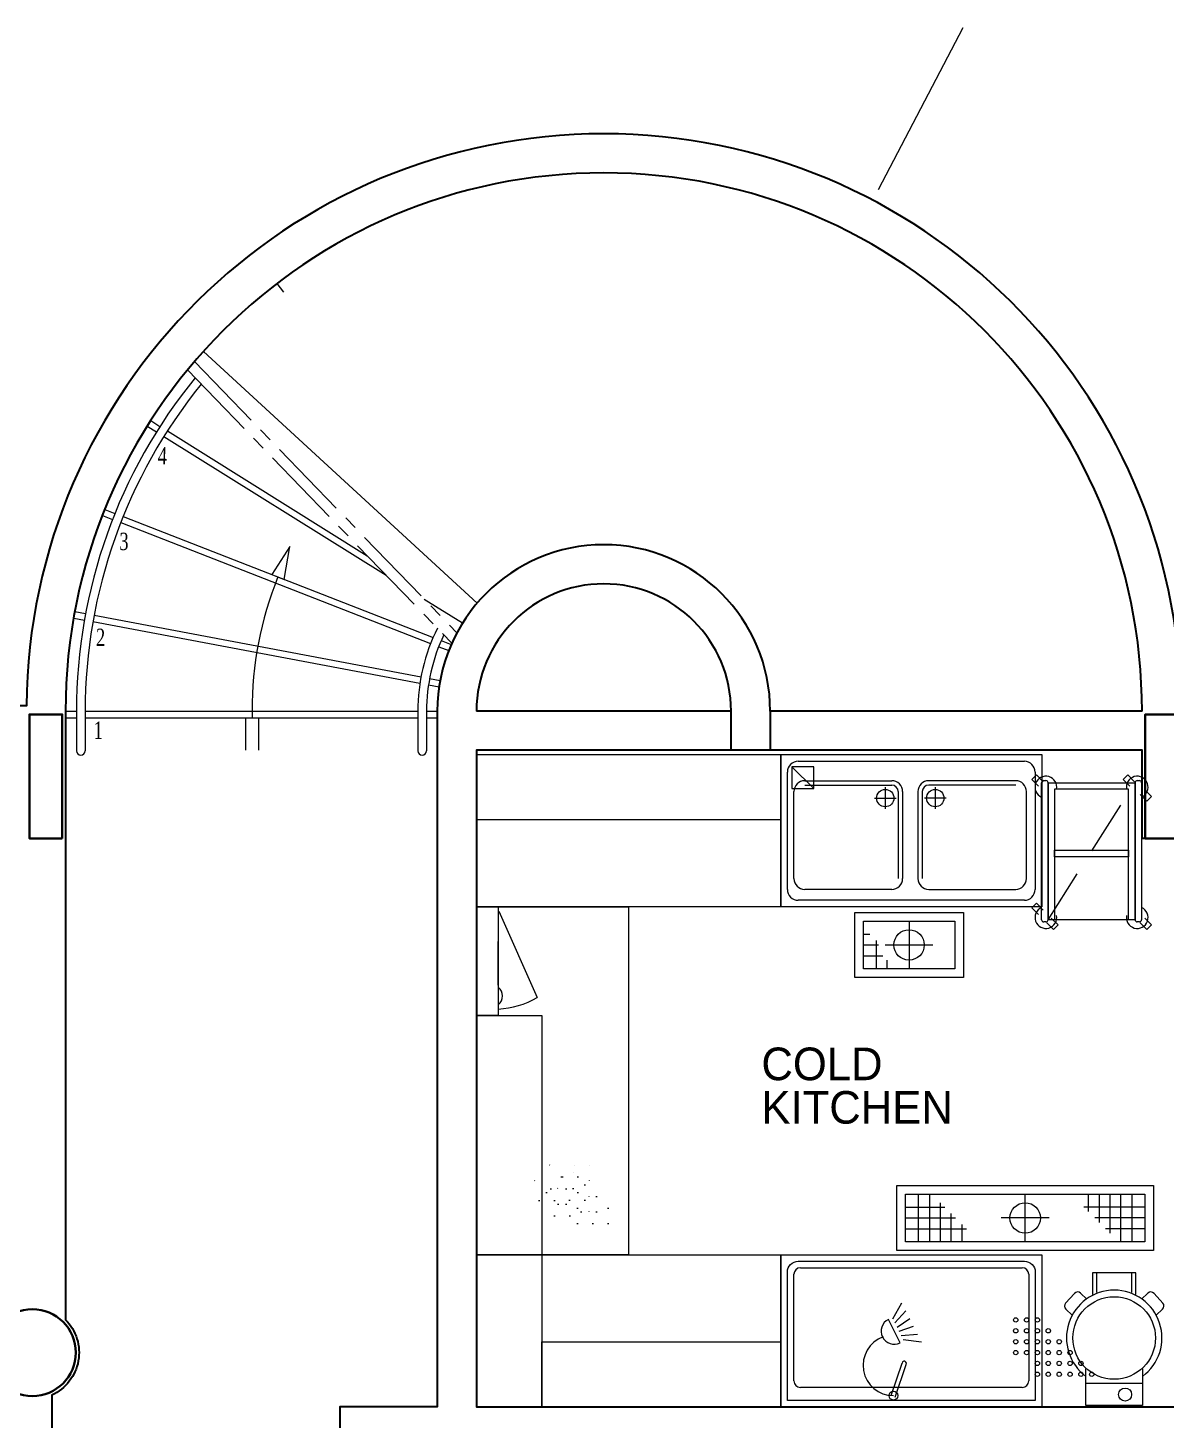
# Model space of a CAD drawing. Header units: centimetres. Extents: x 118932 to 154602, y -32682 to -23521.
# Drawn here: x 123702 to 124226, y -28352 to -27712 of the extents above; entities that cross this region are included whole.
import ezdxf

# ---------------------------------------------------------------- set-up
doc = ezdxf.new("R2010")
doc.units = ezdxf.units.CM
doc.header["$LTSCALE"] = 50
doc.header["$MEASUREMENT"] = 0
for name, pattern in [('CENTER2', [1.125, 0.75, -0.125, 0.125, -0.125]), ('DASHED', [0.75, 0.5, -0.25]), ('DASHED2', [9.525, 6.35, -3.175]), ('DOT', [0.25, 0, -0.25]), ('HIDDEN', [0.375, 0.25, -0.125])]:
    doc.linetypes.add(name, pattern=pattern)
for name, color, linetype, lineweight, true_color in [('GEN_00_BL_Yazı', 7, 'Continuous', 0, 0x4f5250), ('GEN_01_TA_Kolon', 7, 'Continuous', 35, 0xd05d28), ('GEN_01_TA_Merdiven', 7, 'Continuous', 13, 0x816183), ('GEN_02_TF_Islak Hacim', 7, 'Continuous', 5, 0x007cb0), ('GEN_06_GR_İnce', 7, 'Continuous', 13, 0xb0b0a9), ('KALACAK DUVARLAR', 7, 'Continuous', 30, 0x005387)]:
    doc.layers.add(name, color=color, linetype=linetype, lineweight=lineweight, true_color=true_color)
doc.layers.add('YAZI_BLM_1', color=7, linetype='Continuous')
doc.styles.add('Arial_6', font='arial.ttf', dxfattribs={"height": 59.5325})
doc.styles.add('BLM_YAZI', font='', dxfattribs={"width": 0.8})
doc.styles.add('Times', font='times.ttf', dxfattribs={"width": 0.7})
doc.styles.get('BLM_YAZI').set_extended_font_data('Stylus BT')

# ---------------------------------------------------------------- blocks, each defined once
blk = doc.blocks.new('LEVEL -1_A BLOK_KOLON')
at = {"layer": 'GEN_01_TA_Kolon'}
for points in [[(49585.14, 4357), (49570.01, 4357), (49570.01, 4414), (49585.14, 4414)], [(50083.24, 4357), (50098.37, 4357), (50098.37, 4414), (50083.24, 4414)]]:
    blk.add_lwpolyline(points, close=True, dxfattribs=at)
blk.add_circle((49571.37, 4120.48), 20, dxfattribs=at)
blk = doc.blocks.new('LEVEL -1_A BLOK_GÖRÜNÜŞ')
at = {"layer": 'GEN_01_TA_Merdiven'}
for p, q in [((49683.87, -5487.85), (49686.85, -5491.86)), ((49650.06, -5519.03), (49775.9, -5634.87)), ((49625.85, -5550.88), (49630.09, -5553.52)), ((49624.25, -5553.41), (49628.49, -5556.06)), ((49631.88, -5558.18), (49734.06, -5621.96)), ((49633.48, -5555.64), (49725.41, -5613.03)), ((49603.63, -5594.51), (49608.28, -5596.33)), ((49604.73, -5591.72), (49609.39, -5593.54)), ((49613.12, -5594.99), (49755.68, -5650.62)), ((49612.01, -5597.78), (49754.54, -5653.4)), ((49751.64, -5632.93), (49769.27, -5643.94)), ((49590.96, -5638.71), (49595.88, -5639.64)), ((49599.81, -5640.38), (49750.17, -5668.67)), ((49590.42, -5641.66), (49595.34, -5642.59)), ((49599.27, -5643.33), (49749.66, -5671.63)), ((49759.41, -5652.08), (49764.03, -5653.88)), ((49758.27, -5654.85), (49762.88, -5656.65)), ((49753.6, -5672.37), (49758.52, -5673.3)), ((49754.1, -5669.41), (49759.01, -5670.34)), ((49586.69, -5684.5), (49591.69, -5684.5)), ((49591.69, -5684.5), (49591.69, -5702.7)), ((49595.69, -5684.5), (49748.69, -5684.5)), ((49595.69, -5684.5), (49595.69, -5702.7)), ((49672.46, -5684.5), (49672.46, -5687.5)), ((49748.69, -5684.5), (49748.69, -5702.7)), ((49752.69, -5684.5), (49757.64, -5684.5)), ((49752.69, -5684.5), (49752.69, -5702.7)), ((49586.71, -5687.5), (49591.71, -5687.5)), ((49595.71, -5687.5), (49748.69, -5687.5)), ((49669.46, -5687.5), (49669.46, -5702.5)), ((49675.46, -5687.5), (49675.46, -5702.5)), ((49752.69, -5687.5), (49757.64, -5687.5))]:
    blk.add_line(p, q, dxfattribs=at)
at = {"layer": 'GEN_01_TA_Merdiven', "linetype": 'CENTER2'}
for p, q in [((49645.95, -5523.73), (49766.66, -5648.45)), ((49642.72, -5527.58), (49764.32, -5653.22))]:
    blk.add_line(p, q, dxfattribs=at)
at = {"layer": 'GEN_01_TA_Merdiven'}
blk.add_lwpolyline([(49681.56, -5621.7), (49687.15, -5623.88), (49689.8, -5608.82)], close=True, dxfattribs=at)
for centre, radius, start, end in [((49834.24, -5684.5), 242.55, 140.81041, 180), ((49834.24, -5684.5), 238.55, 140.92409, 180), ((49832.45, -5683.28), 159.97, 157.78331, 180.43671), ((49834.24, -5684.5), 85.55, 153.52096, 180), ((49834.24, -5684.5), 81.55, 154.51694, 180), ((49593.69, -5702.7), 2, 180, 0), ((49750.69, -5702.7), 2, 180, 0)]:
    blk.add_arc(centre, radius, start, end, dxfattribs=at)
at = {"layer": 'GEN_01_TA_Merdiven', "style": 'Times', "width": 0.7}
for s, p in [('4', (49629.03, -5570.99)), ('3', (49611.34, -5610.38))]:
    blk.add_text(s, height=8, rotation=358.81897, dxfattribs=at).set_placement(p)
for s, p in [('2', (49600.66, -5654.56)), ('1', (49599.56, -5697.26))]:
    blk.add_text(s, height=8, dxfattribs=at).set_placement(p)
blk = doc.blocks.new('LEVEL -1_A BLOK_DUVAR')
at = {"layer": 'KALACAK DUVARLAR'}
for points in [[(51886.92, 9049.19), (51904.2, 9064.38, 0.012461), (51864.97, 9106.82, 0.48257), (51841.17, 9130.63, 0.091169), (51492.42, 9363.65, 0.48257), (51461.32, 9376.53, 0.094285), (51035.62, 9458.48), (51035.62, 9468), (50099.73, 9468, 0.990629), (49568.65, 9468), (47653.25, 9468)], [(50081.74, 9465.5, 1), (49586.64, 9465.5), (49586.64, 9185.62, -0.520619), (49580.37, 9150.95), (49580.37, 8861.48), (49585.37, 8861.48), (49585.37, 8843.48), (49580.37, 8843.48), (49580.37, 8429.18)], [(49910.74, 9465.5, 1), (49757.64, 9465.5), (49757.64, 9145.49), (49712.87, 9145.49), (49712.87, 8861.48), (49685.37, 8861.48), (49685.37, 8843.48), (49730.87, 8843.48)]]:
    blk.add_lwpolyline(points, format="xyb", dxfattribs=at)
for points in [[(49892.74, 9447.5), (49892.74, 9465.5), (49775.64, 9465.5)], [(50081.74, 9465.5), (49910.74, 9465.5), (49910.74, 9447.5)], [(50098.37, 9407), (50081.74, 9407), (50081.74, 9447.5), (49775.64, 9447.5), (49775.64, 9145.49), (50161.17, 9145.49)]]:
    blk.add_lwpolyline(points, dxfattribs=at)
blk.add_arc((49834.19, 9465.5), 58.55, 0, 180, dxfattribs=at)
blk = doc.blocks.new('cold kıtchen')
at = {"layer": 'GEN_02_TF_Islak Hacim'}
for p, q in [((-313.61, 150.46), (-173.61, 150.46)), ((-313.61, 80.46), (-313.61, 150.46)), ((-313.61, 150.46), (-173.61, 150.46)), ((-313.61, 120.46), (-313.61, 150.46)), ((-173.61, 150.46), (-53.61, 150.46)), ((-173.61, 80.46), (-173.61, 150.46)), ((-173.61, 150.46), (-173.61, 80.46)), ((-173.61, 150.46), (-173.61, 120.46)), ((-53.61, 150.46), (-53.61, 80.46)), ((-53.72, 74.52), (-53.72, 137.52)), ((-52.72, 138.52), (-51.72, 138.52)), ((-50.72, 137.52), (-50.72, 74.52)), ((-13.72, 134.52), (-47.72, 134.52)), ((-47.72, 134.52), (-47.72, 74.52)), ((-13.72, 74.52), (-13.72, 134.52)), ((-10.72, 74.52), (-10.72, 137.52)), ((-9.72, 138.52), (-8.72, 138.52)), ((-7.72, 137.52), (-7.72, 74.52)), ((-173.61, 120.46), (-313.61, 120.46)), ((-47.72, 106.52), (-13.72, 106.52)), ((-47.72, 103.52), (-47.72, 106.52)), ((-13.72, 103.52), (-47.72, 103.52)), ((-13.72, 106.52), (-13.72, 103.52)), ((-313.61, -79.54), (-313.61, 80.46)), ((-313.61, 80.46), (-243.61, 80.46)), ((-313.61, 30.46), (-313.61, 80.46)), ((-313.61, 80.46), (-303.61, 80.46)), ((-173.61, 80.46), (-313.61, 80.46)), ((-303.61, 80.46), (-303.61, 30.46)), ((-303.34, 78.4), (-285.67, 38.81)), ((-243.61, 80.46), (-243.61, -79.54)), ((-53.61, 80.46), (-173.61, 80.46)), ((-139.65, 77.93), (-89.65, 77.93)), ((-139.65, 47.93), (-139.65, 77.93)), ((-89.65, 77.93), (-89.65, 47.93)), ((-135.65, 73.93), (-93.65, 73.93)), ((-135.65, 51.93), (-135.65, 73.93)), ((-93.65, 73.93), (-93.65, 51.93)), ((-51.72, 73.52), (-52.72, 73.52)), ((-8.72, 73.52), (-9.72, 73.52)), ((-135.65, 67.93), (-132.65, 67.93)), ((-129.65, 51.93), (-129.65, 64.93)), ((-135.65, 62.93), (-128.65, 62.93)), ((-135.65, 57.93), (-126.65, 57.93)), ((-93.65, 51.93), (-135.65, 51.93)), ((-124.65, 51.93), (-124.65, 55.93)), ((-89.65, 47.93), (-139.65, 47.93)), ((-313.61, -149.54), (-313.61, 30.46)), ((-313.61, 30.46), (-283.61, 30.46)), ((-313.61, -149.54), (-313.61, 30.46)), ((-313.61, 30.46), (-283.61, 30.46)), ((-303.61, 30.46), (-313.61, 30.46)), ((-313.61, 30.46), (-313.61, 30.46)), ((-303.61, 30.46), (-303.61, 30.46)), ((-283.61, 30.46), (-283.61, -149.54)), ((-283.61, 30.46), (-283.61, -149.54)), ((-120.24, -77.65), (-120.24, -47.65)), ((-120.24, -47.65), (-2.24, -47.65)), ((-2.24, -47.65), (-2.24, -77.65)), ((-116.24, -73.65), (-116.24, -51.65)), ((-116.24, -51.65), (-6.24, -51.65)), ((-110.24, -73.65), (-110.24, -51.65)), ((-105.24, -51.65), (-105.24, -73.65)), ((-100.24, -73.65), (-100.24, -55.65)), ((-32.24, -51.65), (-32.24, -59.65)), ((-27.24, -51.65), (-27.24, -64.65)), ((-22.24, -51.65), (-22.24, -69.65)), ((-17.24, -73.65), (-17.24, -51.65)), ((-12.24, -51.65), (-12.24, -73.65)), ((-6.24, -51.65), (-6.24, -73.65)), ((-116.24, -57.65), (-98.24, -57.65)), ((-116.24, -62.65), (-93.24, -62.65)), ((-95.24, -73.65), (-95.24, -60.65)), ((-6.24, -57.65), (-34.24, -57.65)), ((-6.24, -62.65), (-29.24, -62.65)), ((-116.24, -67.65), (-88.24, -67.65)), ((-90.24, -73.65), (-90.24, -65.65)), ((-6.24, -67.65), (-24.24, -67.65)), ((-6.24, -73.65), (-116.24, -73.65)), ((-243.61, -79.54), (-313.61, -79.54)), ((-313.61, -149.54), (-313.61, -79.54)), ((-313.61, -79.54), (-173.61, -79.54)), ((-173.61, -79.54), (-173.61, -149.54)), ((-2.24, -77.65), (-120.24, -77.65)), ((-167.61, -137.54), (-167.61, -88.54)), ((-164.61, -85.54), (-62.61, -85.54)), ((-59.61, -88.54), (-59.61, -137.54)), ((-10.3, -87.84), (-30.3, -87.84)), ((-30.3, -87.84), (-30.3, -97.84)), ((-10.3, -97.84), (-10.3, -87.84)), ((-122.09, -109.01), (-117.92, -101.71)), ((-121.14, -110.92), (-116.13, -105.29)), ((-118.81, -120.05), (-124.18, -109.31)), ((-120.19, -112.83), (-114.34, -108.87)), ((-119.23, -114.74), (-112.55, -112.44)), ((-283.61, -149.54), (-283.61, -119.54)), ((-283.61, -119.54), (-173.61, -119.54)), ((-173.61, -119.54), (-173.61, -149.54)), ((-118.28, -116.65), (-110.76, -116.02)), ((-117.32, -118.56), (-108.98, -119.6)), ((-62.61, -140.54), (-164.61, -140.54)), ((-283.61, -149.54), (-313.61, -149.54)), ((-283.61, -149.54), (-313.61, -149.54)), ((-173.61, -149.54), (-313.61, -149.54)), ((-173.61, -149.54), (-283.61, -149.54))]:
    blk.add_line(p, q, dxfattribs=at)
at = {"layer": 'GEN_02_TF_Islak Hacim', "linetype": 'Continuous'}
for p, q in [((-165.61, 147.46), (-61.61, 147.46)), ((-170.61, 88.46), (-170.61, 142.46)), ((-56.61, 142.46), (-56.61, 88.46)), ((-162.61, 138.46), (-122.61, 138.46)), ((-162.61, 136.46), (-122.61, 136.46)), ((-125.61, 135.46), (-125.61, 125.46)), ((-65.61, 138.46), (-105.61, 138.46)), ((-65.61, 136.46), (-105.61, 136.46)), ((-102.61, 135.46), (-102.61, 125.46)), ((-50.72, 137.52), (-10.72, 137.52)), ((-50.72, 74.52), (-50.72, 137.52)), ((-10.72, 137.52), (-10.72, 74.52)), ((-167.61, 93.46), (-167.61, 133.46)), ((-130.61, 130.46), (-120.61, 130.46)), ((-119.61, 133.46), (-119.61, 93.46)), ((-117.61, 133.46), (-117.61, 93.46)), ((-110.61, 133.46), (-110.61, 93.46)), ((-108.61, 133.46), (-108.61, 93.46)), ((-97.61, 130.46), (-107.61, 130.46)), ((-60.61, 93.46), (-60.61, 133.46)), ((-61.61, 83.46), (-165.61, 83.46)), ((-122.61, 88.46), (-162.61, 88.46)), ((-105.61, 88.46), (-65.61, 88.46)), ((-10.72, 74.52), (-50.72, 74.52)), ((-28.3, -96.84), (-28.3, -87.84)), ((-12.3, -87.84), (-12.3, -96.84)), ((-42.65, -101.75), (-38.6, -97.33)), ((-35.77, -97.2), (-32.82, -99.91)), ((-4.82, -97.2), (-7.77, -99.91)), ((2.06, -101.75), (-2, -97.33)), ((-39.58, -107.28), (-42.53, -104.57)), ((-1.01, -107.28), (1.93, -104.57)), ((-122.86, -144.36), (-117.86, -129.36)), ((-120.97, -145), (-115.97, -130)), ((-33.3, -148.84), (-33.3, -132.01)), ((-7.3, -132.01), (-7.3, -148.84)), ((-7.3, -138.84), (-33.3, -138.84)), ((-7.3, -148.84), (-33.3, -148.84))]:
    blk.add_line(p, q, dxfattribs=at)
at = {"layer": 'GEN_02_TF_Islak Hacim', "linetype": 'HIDDEN'}
for p, q in [((-58.2, 139.01), (-56.08, 141.13)), ((-56.08, 141.13), (-52.95, 138)), ((-16.2, 139.01), (-14.08, 141.13)), ((-14.08, 141.13), (-10.95, 138)), ((-55.11, 135.91), (-58.2, 139.01)), ((-13.11, 135.91), (-16.2, 139.01)), ((-8.33, 132.13), (-5.23, 129.04)), ((-3.11, 131.16), (-6.25, 134.29)), ((-5.23, 129.04), (-3.11, 131.16)), ((-58.2, 80.01), (-56.08, 82.13)), ((-55.11, 76.91), (-58.2, 80.01)), ((-56.08, 82.13), (-52.95, 79)), ((-51.33, 73.13), (-48.23, 70.04)), ((-46.11, 72.16), (-49.25, 75.29)), ((-48.23, 70.04), (-46.11, 72.16)), ((-8.33, 73.13), (-5.23, 70.04)), ((-3.11, 72.16), (-6.25, 75.29)), ((-5.23, 70.04), (-3.11, 72.16))]:
    blk.add_line(p, q, dxfattribs=at)
at = {"layer": 'GEN_02_TF_Islak Hacim', "linetype": 'DASHED'}
blk.add_line((-50.72, 74.52), (-10.72, 137.52), dxfattribs=at)
at = {"layer": 'GEN_02_TF_Islak Hacim', "linetype": 'DASHED2'}
for points in [[(-114.65, 73.93), (-114.65, 51.93)], [(-125.65, 62.93), (-103.65, 62.93)], [(-61.24, -73.65), (-61.24, -51.65)], [(-50.24, -62.65), (-72.24, -62.65)]]:
    blk.add_lwpolyline(points, dxfattribs=at)
at = {"layer": 'GEN_02_TF_Islak Hacim', "linetype": 'DOT', "ltscale": 0.6}
for points in [[(-284.82, -54.54), (-267.15, -36.86)], [(-253, -65.15), (-281.29, -36.86)], [(-277.75, -54.54), (-260.07, -36.86)], [(-253, -58.07), (-274.22, -36.86)], [(-270.68, -61.61), (-288.36, -43.93)], [(-260.07, -65.15), (-281.29, -43.93)], [(-277.75, -61.61), (-260.07, -43.93)], [(-267.15, -58.07), (-256.54, -47.47)], [(-267.15, -65.15), (-256.54, -54.54)]]:
    blk.add_lwpolyline(points, dxfattribs=at)
at = {"layer": 'GEN_02_TF_Islak Hacim'}
blk.add_lwpolyline([(-53.61, -79.54), (-53.61, -149.54), (-173.61, -149.54), (-173.61, -79.54)], close=True, dxfattribs=at)
blk.add_lwpolyline([(-56.61, -87.54), (-56.61, -146.54), (-170.61, -146.54), (-170.61, -87.54, -0.414214), (-165.61, -82.54), (-61.61, -82.54, -0.414214)], format="xyb", close=True, dxfattribs=at)
at = {"layer": 'GEN_02_TF_Islak Hacim', "linetype": 'Continuous'}
for centre, radius in [((-125.61, 130.46), 4), ((-102.61, 130.46), 4), ((-114.65, 62.93), 7), ((-61.24, -62.65), 7), ((-20.3, -117.84), 19), ((-15.3, -143.84), 3)]:
    blk.add_circle(centre, radius, dxfattribs=at)
at = {"layer": 'GEN_02_TF_Islak Hacim'}
for centre, radius in [((-65.61, -109.54), 1), ((-60.61, -109.54), 1), ((-55.61, -109.54), 1), ((-65.61, -114.54), 1), ((-60.61, -114.54), 1), ((-55.61, -114.54), 1), ((-50.61, -114.54), 1), ((-65.61, -119.54), 1), ((-60.61, -119.54), 1), ((-55.61, -119.54), 1), ((-50.61, -119.54), 1), ((-45.61, -119.54), 1), ((-65.61, -124.54), 1), ((-60.61, -124.54), 1), ((-55.61, -124.54), 1), ((-50.61, -124.54), 1), ((-45.61, -124.54), 1), ((-40.61, -124.54), 1), ((-55.61, -129.54), 1), ((-55.61, -134.54), 1), ((-50.61, -129.54), 1), ((-50.61, -134.54), 1), ((-45.61, -129.54), 1), ((-45.61, -134.54), 1), ((-40.61, -129.54), 1), ((-40.61, -134.54), 1), ((-35.61, -129.54), 1), ((-35.61, -134.54), 1), ((-30.61, -134.54), 1), ((-121.86, -144.36), 2)]:
    blk.add_circle(centre, radius, dxfattribs=at)
at = {"layer": 'GEN_02_TF_Islak Hacim', "linetype": 'Continuous'}
for centre, radius, start, end in [((-165.49, 142.34), 5.13, 91.39718, 178.60282), ((-61.74, 142.34), 5.13, 1.39718, 88.60282), ((-162.49, 133.34), 5.13, 91.39718, 178.60282), ((-122.74, 133.34), 5.13, 1.39718, 88.60282), ((-122.69, 133.39), 3.08, 1.39718, 88.60282), ((-105.49, 133.34), 5.13, 91.39718, 178.60282), ((-105.54, 133.39), 3.08, 91.39718, 178.60282), ((-65.74, 133.34), 5.13, 1.39718, 88.60282), ((-162.49, 93.59), 5.13, 181.39718, 268.60282), ((-122.74, 93.59), 5.13, 271.39718, 358.60282), ((-105.49, 93.59), 5.13, 181.39718, 268.60282), ((-65.74, 93.59), 5.13, 271.39718, 358.60282), ((-165.49, 88.59), 5.13, 181.39718, 268.60282), ((-61.74, 88.59), 5.13, 271.39718, 358.60282), ((-306.61, 39.46), 5, 306.8699, 53.1301), ((-20.3, -117.8), 21.96, 306.29316, 233.70684), ((-41.18, -103.1), 2, 137.48955, 227.48955), ((-37.12, -98.68), 2, 47.48955, 137.48955), ((-3.47, -98.68), 2, 42.51045, 132.51045), ((0.58, -103.1), 2, 312.51045, 42.51045), ((-116.86, -129.51), 1.01, 331.71404, 171.41606)]:
    blk.add_arc(centre, radius, start, end, dxfattribs=at)
at = {"layer": 'GEN_02_TF_Islak Hacim'}
for centre, radius, start, end in [((-51.72, 135.52), 5, 348.46304, 246.42182), ((-52.72, 137.52), 1, 90, 180), ((-51.72, 137.52), 1, 0, 90), ((-9.72, 135.52), 5, 293.57818, 191.53696), ((-9.72, 137.52), 1, 90, 180), ((-8.72, 137.52), 1, 0, 90), ((-51.72, 75.52), 5, 113.57818, 11.53696), ((-9.72, 75.52), 5, 168.46304, 66.42182), ((-52.72, 74.52), 1, 180, 270), ((-51.72, 74.52), 1, 270, 0), ((-9.72, 74.52), 1, 180, 270), ((-8.72, 74.52), 1, 270, 0), ((-305.33, 71.99), 38.57, 272.56077, 300.65824), ((-164.61, -88.54), 3, 90, 180), ((-62.61, -88.54), 3, 0, 90), ((-121.5, -114.68), 6, 116.56505, 296.56505), ((-121.81, -130.39), 13.97, 109.84543, 269.75881), ((-164.61, -137.54), 3, 180, 270), ((-62.61, -137.54), 3, 270, 0)]:
    blk.add_arc(centre, radius, start, end, dxfattribs=at)
at = {"layer": 'GEN_02_TF_Islak Hacim', "invisible_edges": 14}
blk.add_3dface([(-303.61, 44.46, 1), (-303.61, 64.46, 1), (-273.61, 64.46, 1), (-273.61, 44.46, 1)], dxfattribs=at)
blk = doc.blocks.new('zemin kat vaziyet')
at = {"layer": 'GEN_06_GR_İnce'}
blk.add_line((-358.16, -1447.95), (-397.07, -1522.52), dxfattribs=at)
blk = doc.blocks.new('JX-BLAD-152c0')
at = {"layer": 'YAZI_BLM_1', "linetype": 'Continuous', "style": 'Arial_6'}
for tag, p in [('BL_YZ1', (25, 5)), ('BL_YZ2', (25, -15))]:
    blk.add_attdef(tag, p, '', height=10, dxfattribs=at)
blk = doc.blocks.new('LEVEL -1_A BLOK_MAHAL')
at = {"layer": 'GEN_00_BL_Yazı'}
ref = blk.add_blockref('JX-BLAD-152c0', (49881.69, 5139.77), dxfattribs=at)
ref.add_attrib('BL_YZ1', 'COLD', (49906.69, 5144.77), dxfattribs={"layer": 'YAZI_BLM_1', "linetype": 'Continuous', "height": 15, "style": 'BLM_YAZI'})
ref.add_attrib('BL_YZ2', 'KITCHEN', (49906.69, 5124.77), dxfattribs={"layer": 'YAZI_BLM_1', "linetype": 'Continuous', "height": 15, "style": 'BLM_YAZI'})
blk = doc.blocks.new('10X10 YER SÜZGECI')
at = {"layer": 'GEN_02_TF_Islak Hacim'}
blk.add_line((79379.38, -32867.31), (79369.38, -32877.31), dxfattribs=at)
blk.add_lwpolyline([(79369.38, -32877.31), (79379.38, -32877.31), (79379.38, -32867.31), (79369.38, -32867.31)], close=True, dxfattribs=at)
blk = doc.blocks.new('level -1 süzgeçler')
at = {"rotation": 90.03205464016916}
blk.add_blockref('10X10 YER SÜZGECI', (-37882.47, -77499.28, 0), dxfattribs=at)

msp = doc.modelspace()

# ---------------------------------------------------------------- block references
for name, p in [('zemin kat vaziyet', (124490.45, -26263.8)), ('level -1 süzgeçler', (129113.25, -29950.13, 0)), ('LEVEL -1_A BLOK_DUVAR', (74132.92, -37491.52)), ('LEVEL -1_A BLOK_GÖRÜNÜŞ', (74132.92, -22341.52)), ('LEVEL -1_A BLOK_KOLON', (74132.92, -32441.52)), ('cold kıtchen', (124222.17, -28196.48)), ('LEVEL -1_A BLOK_MAHAL', (74132.92, -33340.52))]:
    msp.add_blockref(name, p)

doc.saveas('drawing.dxf')
